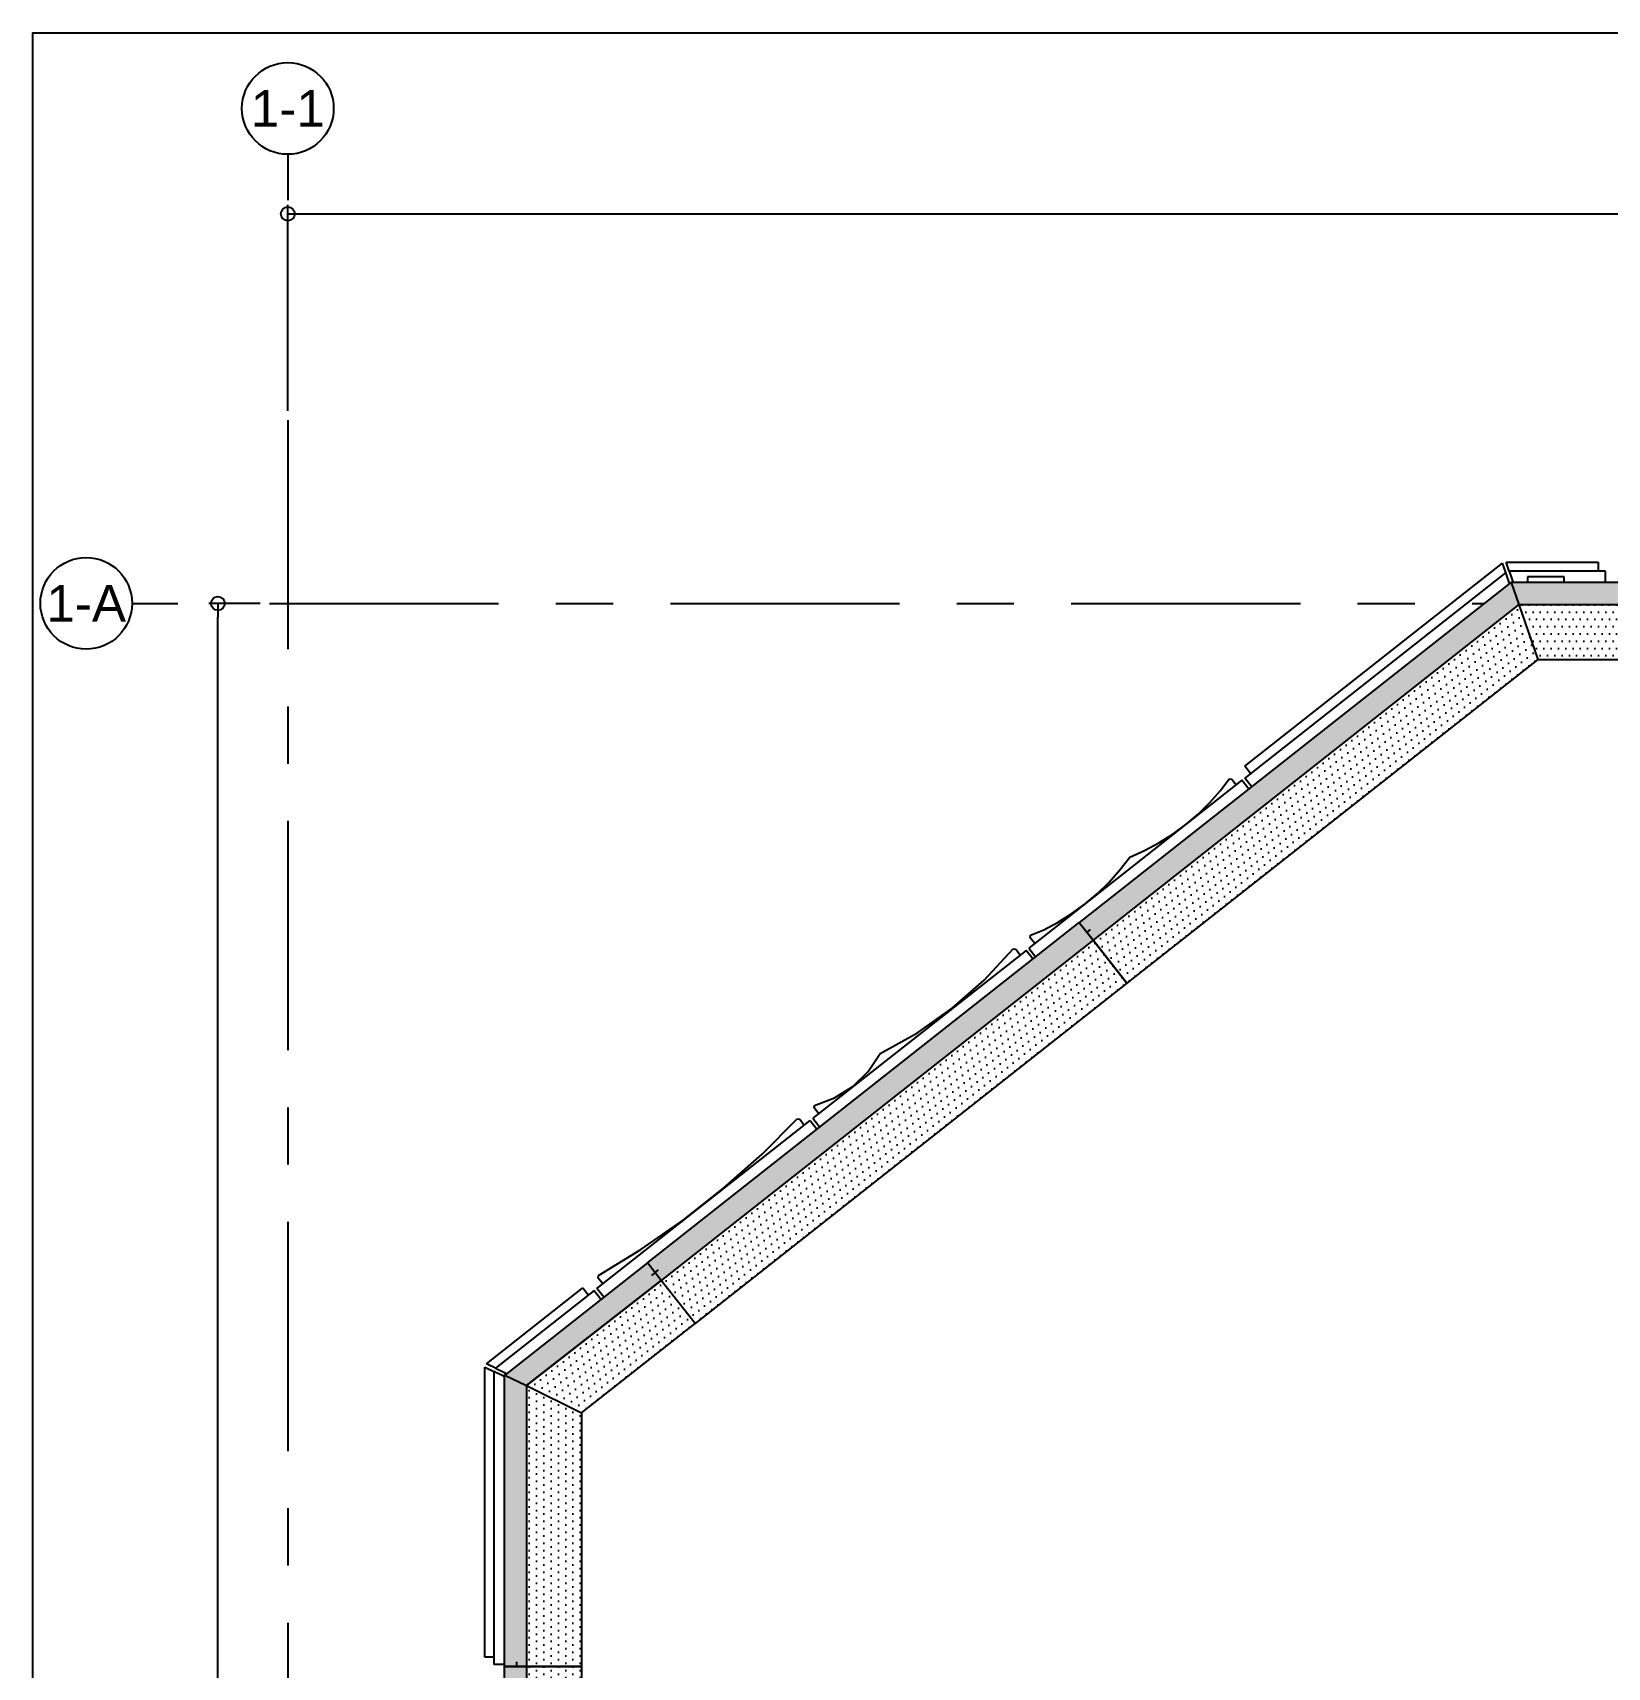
# Model space of a CAD drawing. Header units: millimetres. Extents: x 2519235 to 7246330, y 25937 to 201821.
# Drawn here: x 2714852 to 2723444, y 112908 to 121826 of the extents above; entities that cross this region are included whole.
import ezdxf
from ezdxf.enums import TextEntityAlignment as Align

# ---------------------------------------------------------------- set-up
doc = ezdxf.new("R2010")
doc.units = ezdxf.units.MM
doc.set_wipeout_variables(frame=1)
doc.linetypes.add('TA_GL_005.00000', pattern=[13.75, 5, -1.25, 1.25, -1.25, 5])
for name, color, linetype in [('000 - 0_SYM_DWG_GRID-BUBBLE_MAIN_COLOR_1', 7, 'Continuous'), ('000 - 0_SYM_DWG_GRIDLINE_MAIN_COLOR_1', 7, 'Continuous'), ('000 - 0_SYM_DWG_GRIDLINE_MAIN_COLOR_251', 7, 'Continuous'), ('010 - ASPG_DIMS_NOM', 7, 'Continuous'), ('010 - ASPG_FLASHING_HATCH_', 7, 'Continuous'), ('010 - ASPG_FLASHING_MAIN_COLOR_2', 7, 'Continuous'), ('010 - ASPG_FLASHING_MAIN_COLOR_4', 7, 'Continuous'), ('010 - ASPG_FLASHING_WIPEOUT_', 7, 'Continuous'), ('_PLATE-200', 7, 'Continuous'), ('_Wall-PRECAST', 7, 'Continuous'), ('Xref-PLAN-106.940$0$_Beam', 7, 'Continuous'), ('Xref-PLAN-106.940$0$_C300x300', 7, 'Continuous')]:
    doc.layers.add(name, color=color, linetype=linetype)
doc.styles.add('Arial', font='arial.ttf', dxfattribs={"height": 300})
doc.styles.add('FAMELINE_FOR_CKST', font='arial.ttf')
doc.styles.add('TA', font='', dxfattribs={"height": 4.5})
doc.styles.get('TA').set_extended_font_data('Cordia New')
doc.dimstyles.new('FAMELINE-CKST_C-C', dxfattribs={"dimtxt": 0.3, "dimasz": 0.15, "dimexe": 0.1, "dimexo": 0.1, "dimgap": 0.05, "dimtad": 1, "dimzin": 0, "dimdsep": 46, "dimtxsty": 'FAMELINE_FOR_CKST', "dimblk": 'ORIGIN', "dimblk1": 'ORIGIN', "dimblk2": 'ORIGIN', "dimsah": 1, "dimcen": 0.1, "dimdle": 0.1, "dimclrd": 7, "dimclre": 7, "dimclrt": 7, "dimadec": 0, "dimazin": 0, "dimtfac": 1, "dimtix": 1, "dimtmove": 2, "dimatfit": 3, "dimfxl": 1, "dimtolj": 1, "dimtzin": 0, "dimlwd": -1, "dimlwe": -1, "dimarcsym": 0})
pattern_1 = [(0, (0, 0), (3.96875, 7.9375), [0, -7.9375])]
pattern_2 = [(0, (0, 0), (19.84375, 39.6875), [0, -39.6875])]

# ---------------------------------------------------------------- blocks, each defined once
blk = doc.blocks.new('Xref-PLAN-106.940$0$_C300-300')
at = {"color": 7}
blk.add_lwpolyline([(-150, 0), (150, 0), (150, -300), (-150, -300)], close=True, dxfattribs=at)
at = {"layer": 'Defpoints', "color": 7}
for p, q in [((-55.9, -150), (55.9, -150)), ((0, -94.1), (0, -205.9))]:
    blk.add_line(p, q, dxfattribs=at)
blk = doc.blocks.new('Xref-PLAN-106.940')
at = {"layer": 'Xref-PLAN-106.940$0$_Beam', "color": 7}
for p, q in [((121523.3, 21280.1), (124034.3, 23258.4)), ((124333.9, 23258.4), (127369.2, 23258.4)), ((121709, 21044.4), (124138.3, 22958.4)), ((124333.9, 22958.4), (127369.2, 22958.4)), ((118619.2, 18991.9), (121287.7, 21094.4)), ((118919.2, 18846.4), (121473.3, 20858.7)), ((118619.2, 18758.4), (118619.2, 18991.9)), ((118919.2, 18758.4), (118919.2, 18846.4)), ((118619.2, 16278.1), (118619.2, 18458.4)), ((118919.2, 16278.1), (118919.2, 18458.4))]:
    blk.add_line(p, q, dxfattribs=at)
at = {"layer": 'Xref-PLAN-106.940$0$_C300x300', "color": 7}
for p in [(124183.9, 23258.4), (118769.2, 18758.4)]:
    blk.add_blockref('Xref-PLAN-106.940$0$_C300-300', p, dxfattribs=at)
at = {"layer": 'Xref-PLAN-106.940$0$_C300x300', "color": 7, "rotation": 38.23393385939269}
blk.add_blockref('Xref-PLAN-106.940$0$_C300-300', (121405.5, 21187.2), dxfattribs=at)
blk = doc.blocks.new('*U1937')
at = {"layer": '000 - 0_SYM_DWG_GRIDLINE_MAIN_COLOR_1', "color": 7}
blk.add_line((49, 0), (44, 0), dxfattribs=at)
blk.add_circle((54, 0), 5, dxfattribs=at)
at = {"layer": '000 - 0_SYM_DWG_GRIDLINE_MAIN_COLOR_251', "color": 7, "linetype": 'ByBlock', "ltscale": 5}
blk.add_line((20, 0), (-357, 0), dxfattribs=at)
at = {"layer": '000 - 0_SYM_DWG_GRIDLINE_MAIN_COLOR_251', "color": 7}
for p in [(-337, 0), (0, 0)]:
    blk.add_point(p, dxfattribs=at)
at = {"color": 7, "style": 'TA', "flags": 1}
blk.add_attdef('LOCATION', (6, -6), '', height=4.5, rotation=270, dxfattribs=at)
at = {"layer": '000 - 0_SYM_DWG_GRID-BUBBLE_MAIN_COLOR_1', "color": 7, "style": 'Arial'}
blk.add_attdef('GRID-HEAD', text='', height=4, rotation=270, dxfattribs=at).set_placement((54, 0), align=Align.MIDDLE_CENTER)
blk = doc.blocks.new('*U1098')
at = {"layer": '000 - 0_SYM_DWG_GRIDLINE_MAIN_COLOR_1', "color": 7}
blk.add_line((17, 0), (12, 0), dxfattribs=at)
blk.add_circle((22, 0), 5, dxfattribs=at)
at = {"layer": '000 - 0_SYM_DWG_GRIDLINE_MAIN_COLOR_251', "color": 7, "linetype": 'ByBlock', "ltscale": 5}
blk.add_line((2, 0), (-866, 0), dxfattribs=at)
at = {"layer": '000 - 0_SYM_DWG_GRIDLINE_MAIN_COLOR_251', "color": 7}
blk.add_point((0, 0), dxfattribs=at)
at = {"color": 7, "style": 'TA', "flags": 1}
blk.add_attdef('LOCATION', (6, -6), '', height=4.5, rotation=270, dxfattribs=at)
at = {"layer": '000 - 0_SYM_DWG_GRID-BUBBLE_MAIN_COLOR_1', "color": 7, "style": 'Arial'}
blk.add_attdef('GRID-HEAD', text='', height=4, rotation=180, dxfattribs=at).set_placement((22, 0), align=Align.MIDDLE_CENTER)
blk = doc.blocks.new('_Origin')
at = {"color": 7, "linetype": 'ByBlock', "lineweight": -2}
blk.add_line((0, 0), (-1, 0), dxfattribs=at)
blk.add_circle((0, 0), 0.5, dxfattribs=at)
blk = doc.blocks.new('*D1932')
at = {"layer": '010 - ASPG_DIMS_NOM', "color": 7, "transparency": 16777216}
for p, q in [((-18300, 1050), (-18300, 2175)), ((0, 1050), (0, 2175)), ((-18225, 2125), (-75, 2125))]:
    blk.add_line(p, q, dxfattribs=at)
at = {"layer": 'Defpoints', "color": 7, "transparency": 16777216}
for p in [(0, 2125), (-18300, 1000), (0, 1000)]:
    blk.add_point(p, dxfattribs=at)
at = {"layer": '010 - ASPG_DIMS_NOM', "color": 7, "transparency": 16777216, "xscale": 75, "yscale": 75, "zscale": 75, "rotation": 180}
blk.add_blockref('_Origin', (-18300, 2125), dxfattribs=at)
at = {"layer": '010 - ASPG_DIMS_NOM', "color": 7, "transparency": 16777216, "xscale": 75, "yscale": 75, "zscale": 75}
blk.add_blockref('_Origin', (0, 2125), dxfattribs=at)
at = {"layer": '010 - ASPG_DIMS_NOM', "color": 7, "transparency": 16777216, "insert": (-9150, 2226.6), "char_height": 150, "attachment_point": 5, "style": 'FAMELINE_FOR_CKST'}
blk.add_mtext('\\A1;18300', dxfattribs=at)
blk = doc.blocks.new('*D1935')
at = {"layer": '010 - ASPG_DIMS_NOM', "color": 7, "transparency": 16777216}
for p, q in [((-18450, 0), (-18731.2, 0)), ((-18681.2, -15335), (-18681.2, -75)), ((-18450, -15410), (-18731.2, -15410))]:
    blk.add_line(p, q, dxfattribs=at)
at = {"layer": 'Defpoints', "color": 7, "transparency": 16777216}
for p in [(-18681.2, 0), (-18400, 0), (-18400, -15410)]:
    blk.add_point(p, dxfattribs=at)
at = {"layer": '010 - ASPG_DIMS_NOM', "color": 7, "transparency": 16777216, "xscale": 75, "yscale": 75, "zscale": 75}
for p, rotation in [((-18681.2, 0), 90), ((-18681.2, -15410), 270)]:
    blk.add_blockref('_Origin', p, dxfattribs=dict(at, rotation=rotation))
at = {"layer": '010 - ASPG_DIMS_NOM', "color": 7, "transparency": 16777216, "insert": (-18782.8, -7705), "char_height": 150, "attachment_point": 5, "rotation": 90, "style": 'FAMELINE_FOR_CKST'}
blk.add_mtext('\\A1;15410', dxfattribs=at)
blk = doc.blocks.new('*U2966')
at = {"color": 7}
blk.add_wipeout([(0, -52), (3000, -52), (3000, -351), (0, -351)], dxfattribs=at).dxf.layer = '010 - ASPG_FLASHING_WIPEOUT_'
at = {"layer": '010 - ASPG_FLASHING_HATCH_'}
h = blk.add_hatch(dxfattribs=at)
h.set_pattern_fill('DOTS', scale=0.5)
h.set_pattern_definition(pattern_2)
h.paths.add_polyline_path([(0, -52), (3000, -52), (3000, -351), (0, -351)])
at = {"layer": '010 - ASPG_FLASHING_MAIN_COLOR_2', "color": 7}
blk.add_lwpolyline([(0, -52), (3000, -52), (3000, -351), (0, -351)], close=True, dxfattribs=at)
at = {"color": 7}
blk.add_wipeout([(0, 69.3), (3000, 69.3), (3000, -52), (0, -52)], dxfattribs=at).dxf.layer = '010 - ASPG_FLASHING_WIPEOUT_'
at = {"layer": '010 - ASPG_FLASHING_HATCH_'}
h = blk.add_hatch(dxfattribs=at)
h.set_pattern_fill('DOTS', scale=0.1)
h.set_pattern_definition(pattern_1)
h.paths.add_polyline_path([(0, 69.3), (3000, 69.3), (3000, -52), (0, -52)])
at = {"layer": '010 - ASPG_FLASHING_MAIN_COLOR_4', "color": 7}
blk.add_lwpolyline([(0, 69.3), (3000, 69.3), (3000, -52), (0, -52)], close=True, dxfattribs=at)
at = {"layer": 'Defpoints', "color": 7}
blk.add_line((0, 2), (25, 2), dxfattribs=at)
blk.add_line((0, 2), (25, 2), dxfattribs=at)
blk = doc.blocks.new('*U2963')
at = {"color": 7}
blk.add_wipeout([(0, -52), (1982.6, -52), (1879, -351), (0, -351)], dxfattribs=at).dxf.layer = '010 - ASPG_FLASHING_WIPEOUT_'
at = {"layer": '010 - ASPG_FLASHING_HATCH_'}
h = blk.add_hatch(dxfattribs=at)
h.set_pattern_fill('DOTS', scale=0.5)
h.set_pattern_definition(pattern_2)
h.paths.add_polyline_path([(0, -52), (1982.6, -52), (1879, -351), (0, -351)])
at = {"layer": '010 - ASPG_FLASHING_MAIN_COLOR_2', "color": 7}
blk.add_lwpolyline([(0, -52), (1982.6, -52), (1879, -351), (0, -351)], close=True, dxfattribs=at)
at = {"color": 7}
blk.add_wipeout([(0, 69.3), (2024.7, 69.3), (1982.6, -52), (0, -52)], dxfattribs=at).dxf.layer = '010 - ASPG_FLASHING_WIPEOUT_'
at = {"layer": '010 - ASPG_FLASHING_HATCH_'}
h = blk.add_hatch(dxfattribs=at)
h.set_pattern_fill('DOTS', scale=0.1)
h.set_pattern_definition(pattern_1)
h.paths.add_polyline_path([(0, 69.3), (2024.7, 69.3), (1982.6, -52), (0, -52)])
at = {"layer": '010 - ASPG_FLASHING_MAIN_COLOR_4', "color": 7}
blk.add_lwpolyline([(0, 69.3), (2024.7, 69.3), (1982.6, -52), (0, -52)], close=True, dxfattribs=at)
at = {"layer": 'Defpoints', "color": 7}
blk.add_line((0, 2), (25, 2), dxfattribs=at)
blk.add_line((0, 2), (25, 2), dxfattribs=at)
blk = doc.blocks.new('*U2964')
at = {"color": 7}
blk.add_wipeout([(0, -52), (2958, -52), (2854.3, -351), (0, -351)], dxfattribs=at).dxf.layer = '010 - ASPG_FLASHING_WIPEOUT_'
at = {"layer": '010 - ASPG_FLASHING_HATCH_'}
h = blk.add_hatch(dxfattribs=at)
h.set_pattern_fill('DOTS', scale=0.5)
h.set_pattern_definition(pattern_2)
h.paths.add_polyline_path([(0, -52), (2958, -52), (2854.3, -351), (0, -351)])
at = {"layer": '010 - ASPG_FLASHING_MAIN_COLOR_2', "color": 7}
blk.add_lwpolyline([(0, -52), (2958, -52), (2854.3, -351), (0, -351)], close=True, dxfattribs=at)
at = {"color": 7}
blk.add_wipeout([(0, 69.3), (3000, 69.3), (2958, -52), (0, -52)], dxfattribs=at).dxf.layer = '010 - ASPG_FLASHING_WIPEOUT_'
at = {"layer": '010 - ASPG_FLASHING_HATCH_'}
h = blk.add_hatch(dxfattribs=at)
h.set_pattern_fill('DOTS', scale=0.1)
h.set_pattern_definition(pattern_1)
h.paths.add_polyline_path([(0, 69.3), (3000, 69.3), (2958, -52), (0, -52)])
at = {"layer": '010 - ASPG_FLASHING_MAIN_COLOR_4', "color": 7}
blk.add_lwpolyline([(0, 69.3), (3000, 69.3), (2958, -52), (0, -52)], close=True, dxfattribs=at)
at = {"layer": 'Defpoints', "color": 7}
blk.add_line((0, 2), (25, 2), dxfattribs=at)
blk.add_line((0, 2), (25, 2), dxfattribs=at)
blk = doc.blocks.new('*U2965')
at = {"color": 7}
blk.add_wipeout([(0, -52), (3000, -52), (3000, -351), (0, -351)], dxfattribs=at).dxf.layer = '010 - ASPG_FLASHING_WIPEOUT_'
at = {"layer": '010 - ASPG_FLASHING_HATCH_'}
h = blk.add_hatch(dxfattribs=at)
h.set_pattern_fill('DOTS', scale=0.5)
h.set_pattern_definition(pattern_2)
h.paths.add_polyline_path([(0, -52), (3000, -52), (3000, -351), (0, -351)])
at = {"layer": '010 - ASPG_FLASHING_MAIN_COLOR_2', "color": 7}
blk.add_lwpolyline([(0, -52), (3000, -52), (3000, -351), (0, -351)], close=True, dxfattribs=at)
at = {"color": 7}
blk.add_wipeout([(0, 69.3), (3000, 69.3), (3000, -52), (0, -52)], dxfattribs=at).dxf.layer = '010 - ASPG_FLASHING_WIPEOUT_'
at = {"layer": '010 - ASPG_FLASHING_HATCH_'}
h = blk.add_hatch(dxfattribs=at)
h.set_pattern_fill('DOTS', scale=0.1)
h.set_pattern_definition(pattern_1)
h.paths.add_polyline_path([(0, 69.3), (3000, 69.3), (3000, -52), (0, -52)])
at = {"layer": '010 - ASPG_FLASHING_MAIN_COLOR_4', "color": 7}
blk.add_lwpolyline([(0, 69.3), (3000, 69.3), (3000, -52), (0, -52)], close=True, dxfattribs=at)
at = {"layer": 'Defpoints', "color": 7}
blk.add_line((0, 2), (25, 2), dxfattribs=at)
blk.add_line((0, 2), (25, 2), dxfattribs=at)
blk = doc.blocks.new('*U2967')
at = {"color": 7}
blk.add_wipeout([(0, -52), (1532, -52), (1382.6, -351), (0, -351)], dxfattribs=at).dxf.layer = '010 - ASPG_FLASHING_WIPEOUT_'
at = {"layer": '010 - ASPG_FLASHING_HATCH_'}
h = blk.add_hatch(dxfattribs=at)
h.set_pattern_fill('DOTS', scale=0.5)
h.set_pattern_definition(pattern_2)
h.paths.add_polyline_path([(0, -52), (1532, -52), (1382.6, -351), (0, -351)])
at = {"layer": '010 - ASPG_FLASHING_MAIN_COLOR_2', "color": 7}
blk.add_lwpolyline([(0, -52), (1532, -52), (1382.6, -351), (0, -351)], close=True, dxfattribs=at)
at = {"color": 7}
blk.add_wipeout([(0, 69.3), (1590.9, 69.3), (1532, -52), (0, -52)], dxfattribs=at).dxf.layer = '010 - ASPG_FLASHING_WIPEOUT_'
at = {"layer": '010 - ASPG_FLASHING_HATCH_'}
h = blk.add_hatch(dxfattribs=at)
h.set_pattern_fill('DOTS', scale=0.1)
h.set_pattern_definition(pattern_1)
h.paths.add_polyline_path([(0, 69.3), (1590.9, 69.3), (1532, -52), (0, -52)])
at = {"layer": '010 - ASPG_FLASHING_MAIN_COLOR_4', "color": 7}
blk.add_lwpolyline([(0, 69.3), (1590.9, 69.3), (1532, -52), (0, -52)], close=True, dxfattribs=at)
at = {"layer": 'Defpoints', "color": 7}
blk.add_line((0, 2), (25, 2), dxfattribs=at)
blk.add_line((0, 2), (25, 2), dxfattribs=at)
blk = doc.blocks.new('*U2968')
at = {"color": 7}
blk.add_wipeout([(0, -52), (932, -48.6), (789.6, -351), (0, -351)], dxfattribs=at).dxf.layer = '010 - ASPG_FLASHING_WIPEOUT_'
at = {"layer": '010 - ASPG_FLASHING_HATCH_'}
h = blk.add_hatch(dxfattribs=at)
h.set_pattern_fill('DOTS', scale=0.5)
h.set_pattern_definition(pattern_2)
h.paths.add_polyline_path([(0, -52), (932, -48.6), (789.6, -351), (0, -351)])
at = {"layer": '010 - ASPG_FLASHING_MAIN_COLOR_2', "color": 7}
blk.add_lwpolyline([(0, -52), (932, -48.6), (789.6, -351), (0, -351)], close=True, dxfattribs=at)
at = {"color": 7}
blk.add_wipeout([(0, 69.3), (990.9, 69.3), (932, -48.6), (0, -52)], dxfattribs=at).dxf.layer = '010 - ASPG_FLASHING_WIPEOUT_'
at = {"layer": '010 - ASPG_FLASHING_HATCH_'}
h = blk.add_hatch(dxfattribs=at)
h.set_pattern_fill('DOTS', scale=0.1)
h.set_pattern_definition(pattern_1)
h.paths.add_polyline_path([(0, 69.3), (990.9, 69.3), (932, -48.6), (0, -52)])
at = {"layer": '010 - ASPG_FLASHING_MAIN_COLOR_4', "color": 7}
blk.add_lwpolyline([(0, 69.3), (990.9, 69.3), (932, -48.6), (0, -52)], close=True, dxfattribs=at)
at = {"layer": 'Defpoints', "color": 7}
blk.add_line((0, 2), (25, 2), dxfattribs=at)
blk.add_line((0, 2), (25, 2), dxfattribs=at)
blk = doc.blocks.new('W-1-PP17-ENT1_REV03_20260621-000232_LOPF_FLASHING')
at = {"color": 7}
blk.add_line((-15403.8, -2880.5), (-15388.1, -2868.2), dxfattribs=at)
at = {"color": 7, "xscale": -1}
blk.add_blockref('*U2963', (-9600, 45), dxfattribs=at)
at = {"color": 7, "rotation": 90}
blk.add_blockref('*U2966', (-17049, -8800), dxfattribs=at)
at = {"color": 7}
for name, p, rotation in [('*U2964', (-13938.2, -1796.8), 38.23393385939624), ('*U2967', (-17049, -5800), 90)]:
    blk.add_blockref(name, p, dxfattribs=dict(at, rotation=rotation))
at = {"color": 7, "rotation": 38.23393385939624}
blk.add_blockref('*U2965', (-16295, -3653), dxfattribs=at)
at = {"color": 7, "xscale": -1, "rotation": 38.23393385939624}
blk.add_blockref('*U2968', (-16295, -3653), dxfattribs=at)
blk = doc.blocks.new('W-1-PP17-ENT1_REV02_20260415-161303_PP17_ENT1_MAIN_DIMS_PL')
at = {"layer": '000 - 0_SYM_DWG_GRIDLINE_MAIN_COLOR_251', "color": 7, "linetype": 'TA_GL_005.00000'}
for name, xscale, yscale, zscale, rotation, values in [('*U1937', 50.00000000000004, 50.00000000000004, 50.00000000000004, 90, {'GRID-HEAD': '1-1'}), ('*U1098', 50, 50, 50, 180, {'GRID-HEAD': '1-A'})]:
    blk.add_blockref(name, (-18300, 0), dxfattribs=dict(at, xscale=xscale, yscale=yscale, zscale=zscale, rotation=rotation)).add_auto_attribs(values)
at = {"layer": '010 - ASPG_DIMS_NOM', "color": 7}
for base, p1, p2, angle, override, picture, middle in [((0, 2125), (-18300, 1000), (0, 1000), 180, {"dimscale": 500, "dimdec": 0, "dimlfac": 1, "dimclrd": 7, "dimclre": 7, "dimclrt": 7}, '*D1932', (-9150, 2226.6)), ((-18681.2, 0), (-18400, -15410), (-18400, 0), 270, {"dimscale": 500, "dimdec": 0, "dimclrd": 7, "dimclre": 7, "dimclrt": 7}, '*D1935', (-18782.8, -7705))]:
    dim = blk.add_linear_dim(base=base, p1=p1, p2=p2, angle=angle, dimstyle='FAMELINE-CKST_C-C', override=override, dxfattribs=at)
    dim.commit()
    dim.dimension.update_dxf_attribs({"geometry": picture, "text_midpoint": middle})
blk = doc.blocks.new('A$C6d15e31b')
at = {"layer": '_PLATE-200', "color": 7}
for points in [[(-11535.2, 0), (-11335.2, 0), (-11335.2, -6), (-11535.2, -6)], [(-11956.1, -292.3), (-11832.3, -449.4), (-11989.5, -573.1), (-12113.2, -416)], [(-12309.6, -570.7), (-12185.9, -727.8), (-12343, -851.6), (-12466.7, -694.5)], [(-12663.1, -849.2), (-12539.4, -1006.3), (-12696.5, -1130), (-12820.2, -972.9)], [(-13134.5, -1220.4), (-13010.7, -1377.5), (-13167.8, -1501.3), (-13291.6, -1344.2)], [(-13841.5, -1777.3), (-13717.7, -1934.4), (-13874.9, -2058.1), (-13998.6, -1901)], [(-14452.7, -2258.7), (-14328.9, -2415.8), (-14486, -2539.5), (-14609.8, -2382.4)], [(-15019.9, -2705.4), (-14896.1, -2862.5), (-15053.2, -2986.3), (-15177, -2829.2)], [(-15491.2, -3076.7), (-15367.5, -3233.8), (-15524.6, -3357.5), (-15648.3, -3200.4)], [(-16198.3, -3633.5), (-16074.5, -3790.6), (-16231.6, -3914.4), (-16355.4, -3757.3)], [(-16673.5, -4007.9), (-16549.8, -4165), (-16706.9, -4288.7), (-16830.7, -4131.6)], [(-16800, -4800), (-16800, -5000), (-17000, -5000), (-17000, -4800)], [(-16800, -5400), (-16800, -5600), (-17000, -5600), (-17000, -5400)]]:
    blk.add_lwpolyline(points, close=True, dxfattribs=at)
at = {"layer": '_Wall-PRECAST', "color": 7}
for p, q in [((-13077.3, -889), (-11671.3, 218.5)), ((-11654.1, 168.3), (-11671.3, 218.5)), ((-11634.9, 175), (-11652.4, 225)), ((-11652.4, 225), (-11150, 225)), ((-11150, 225), (-11150, 175)), ((-11654.1, 168.3), (-13077.8, -953)), ((-11602.5, 18), (-11654.1, 168.3)), ((-11634.9, 175), (-11582.4, 25)), ((-11110, 175), (-11634.9, 175)), ((-11335.2, 145), (-11535.2, 145)), ((-11535.2, 145), (-11535.2, 25)), ((-11335.2, 145), (-11535.2, 145)), ((-11535.2, 145), (-11535.2, 25)), ((-11335.2, 25), (-11335.2, 145)), ((-11335.2, 25), (-11335.2, 145)), ((-11110, 25), (-11110, 175)), ((-11602.5, 18), (-12985, -1070.8)), ((-11110, 25), (-11582.4, 25)), ((-11535.2, 25), (-11335.2, 25)), ((-11535.2, 25), (-11335.2, 25)), ((-12132.4, -391.7), (-11975.3, -267.9)), ((-12132.4, -391.7), (-11975.3, -267.9)), ((-12128.7, -396.4), (-11971.6, -272.6)), ((-12128.7, -396.4), (-11971.6, -272.6)), ((-11975.3, -267.9), (-11971.6, -272.6)), ((-11975.3, -267.9), (-11971.6, -272.6)), ((-12132.4, -391.7), (-12128.7, -396.4)), ((-12132.4, -391.7), (-12128.7, -396.4)), ((-12485.9, -670.1), (-12328.8, -546.4)), ((-12485.9, -670.1), (-12328.8, -546.4)), ((-12482.2, -674.8), (-12325.1, -551.1)), ((-12482.2, -674.8), (-12325.1, -551.1)), ((-12328.8, -546.4), (-12325.1, -551.1)), ((-12328.8, -546.4), (-12325.1, -551.1)), ((-12485.9, -670.1), (-12482.2, -674.8)), ((-12485.9, -670.1), (-12482.2, -674.8)), ((-13046.4, -928.2), (-13077.3, -889)), ((-12839.4, -948.5), (-12682.3, -824.8)), ((-12839.4, -948.5), (-12682.3, -824.8)), ((-12835.7, -953.3), (-12678.6, -829.5)), ((-12835.7, -953.3), (-12678.6, -829.5)), ((-12682.3, -824.8), (-12678.6, -829.5)), ((-12682.3, -824.8), (-12678.6, -829.5)), ((-13093.5, -965.4), (-14256.2, -1881.1)), ((-13209.9, -1021.1), (-13163.7, -957)), ((-13163.7, -957), (-13149.7, -958.7)), ((-13149.7, -958.7), (-13124.9, -990.1)), ((-13000.7, -1083.2), (-13093.5, -965.4)), ((-12985, -1070.8), (-13077.8, -953)), ((-12839.4, -948.5), (-12835.7, -953.3)), ((-12839.4, -948.5), (-12835.7, -953.3)), ((-13268.8, -1087.4), (-13209.9, -1021.1)), ((-14163.3, -1999), (-13000.7, -1083.2)), ((-13399.9, -1206.7), (-13332.2, -1149.4)), ((-13332.2, -1149.4), (-13268.8, -1087.4)), ((-13471.4, -1259), (-13399.9, -1206.7)), ((-13310.8, -1319.8), (-13153.6, -1196)), ((-13310.8, -1319.8), (-13153.6, -1196)), ((-13307.1, -1324.5), (-13149.9, -1200.8)), ((-13307.1, -1324.5), (-13149.9, -1200.8)), ((-13153.6, -1196), (-13149.9, -1200.8)), ((-13153.6, -1196), (-13149.9, -1200.8)), ((-13624.8, -1347.9), (-13546.5, -1306.2)), ((-13546.5, -1306.2), (-13471.4, -1259)), ((-13310.8, -1319.8), (-13307.1, -1324.5)), ((-13310.8, -1319.8), (-13307.1, -1324.5)), ((-13759.8, -1454.3), (-13705.8, -1384)), ((-13705.8, -1384), (-13624.8, -1347.9)), ((-13818.7, -1520.6), (-13759.8, -1454.3)), ((-13949.8, -1639.8), (-13882.1, -1582.5)), ((-13882.1, -1582.5), (-13818.7, -1520.6)), ((-14096.4, -1739.3), (-14021.3, -1692.2)), ((-14021.3, -1692.2), (-13949.8, -1639.8)), ((-14247.8, -1810.9), (-14174.7, -1781)), ((-14174.7, -1781), (-14096.4, -1739.3)), ((-14017.8, -1876.7), (-13860.7, -1752.9)), ((-14017.8, -1876.7), (-13860.7, -1752.9)), ((-14014.1, -1881.4), (-13857, -1757.6)), ((-14014.1, -1881.4), (-13857, -1757.6)), ((-13860.7, -1752.9), (-13857, -1757.6)), ((-13860.7, -1752.9), (-13857, -1757.6)), ((-14249.5, -1824.9), (-14247.8, -1810.9)), ((-14224.7, -1856.4), (-14249.5, -1824.9)), ((-14271.9, -1893.5), (-15434.5, -2809.2)), ((-14499.8, -2056), (-14342.1, -1885.1)), ((-14342.1, -1885.1), (-14328, -1886.8)), ((-14328, -1886.8), (-14303.3, -1918.2)), ((-14179.1, -2011.3), (-14271.9, -1893.5)), ((-14256.2, -1881.1), (-14163.3, -1999)), ((-14017.8, -1876.7), (-14014.1, -1881.4)), ((-14017.8, -1876.7), (-14014.1, -1881.4)), ((-15341.7, -2927.1), (-14179.1, -2011.3)), ((-14674.5, -2209.2), (-14499.8, -2056)), ((-14864.5, -2343.2), (-14674.5, -2209.2)), ((-14629, -2358.1), (-14471.9, -2234.3)), ((-14629, -2358.1), (-14471.9, -2234.3)), ((-14625.3, -2362.8), (-14468.1, -2239)), ((-14625.3, -2362.8), (-14468.1, -2239)), ((-14471.9, -2234.3), (-14468.1, -2239)), ((-14471.9, -2234.3), (-14468.1, -2239)), ((-15067.4, -2456.5), (-14864.5, -2343.2)), ((-14629, -2358.1), (-14625.3, -2362.8)), ((-14629, -2358.1), (-14625.3, -2362.8)), ((-15133.1, -2553.6), (-15067.4, -2456.5)), ((-15217.3, -2635.2), (-15133.1, -2553.6)), ((-15316.4, -2697.9), (-15217.3, -2635.2)), ((-15427.9, -2753.1), (-15426.2, -2739)), ((-15403.1, -2784.5), (-15427.9, -2753.1)), ((-15426.2, -2739), (-15316.4, -2697.9)), ((-15196.2, -2804.8), (-15039.1, -2681)), ((-15196.2, -2804.8), (-15039.1, -2681)), ((-15192.5, -2809.5), (-15035.3, -2685.8)), ((-15192.5, -2809.5), (-15035.3, -2685.8)), ((-15039.1, -2681), (-15035.3, -2685.8)), ((-15039.1, -2681), (-15035.3, -2685.8)), ((-16612.9, -3737.4), (-15450.3, -2821.6)), ((-15712.1, -3004.9), (-15520.5, -2813.3)), ((-15520.5, -2813.3), (-15506.4, -2814.9)), ((-15506.4, -2814.9), (-15481.7, -2846.4)), ((-15450.3, -2821.6), (-15357.4, -2939.5)), ((-15434.5, -2809.2), (-15341.7, -2927.1)), ((-15196.2, -2804.8), (-15192.5, -2809.5)), ((-15196.2, -2804.8), (-15192.5, -2809.5)), ((-15357.4, -2939.5), (-16520.1, -3855.2)), ((-15922.5, -3191), (-15712.1, -3004.9)), ((-15667.5, -3176), (-15510.4, -3052.3)), ((-15667.5, -3176), (-15510.4, -3052.3)), ((-15663.8, -3180.8), (-15506.7, -3057)), ((-15663.8, -3180.8), (-15506.7, -3057)), ((-15510.4, -3052.3), (-15506.7, -3057)), ((-15510.4, -3052.3), (-15506.7, -3057)), ((-16143.2, -3364.8), (-15922.5, -3191)), ((-15667.5, -3176), (-15663.8, -3180.8)), ((-15667.5, -3176), (-15663.8, -3180.8)), ((-16373.4, -3525.8), (-16143.2, -3364.8)), ((-16604.6, -3667.1), (-16373.4, -3525.8)), ((-16374.6, -3732.9), (-16217.4, -3609.2)), ((-16374.6, -3732.9), (-16217.4, -3609.2)), ((-16370.8, -3737.6), (-16213.7, -3613.9)), ((-16370.8, -3737.6), (-16213.7, -3613.9)), ((-16217.4, -3609.2), (-16213.7, -3613.9)), ((-16217.4, -3609.2), (-16213.7, -3613.9)), ((-17216.3, -4148.9), (-16691, -3735.2)), ((-16691, -3735.2), (-16660.1, -3774.5)), ((-16520.1, -3855.2), (-16612.9, -3737.4)), ((-16606.3, -3681.2), (-16604.6, -3667.1)), ((-16581.5, -3712.6), (-16606.3, -3681.2)), ((-16374.6, -3732.9), (-16370.8, -3737.6)), ((-16374.6, -3732.9), (-16370.8, -3737.6)), ((-16628.6, -3749.7), (-17166.3, -4173.2)), ((-16628.6, -3749.7), (-16535.8, -3867.6)), ((-16535.8, -3867.6), (-17016.3, -4246)), ((-16849.8, -4107.3), (-16692.7, -3983.5)), ((-16849.8, -4107.3), (-16692.7, -3983.5)), ((-16846.1, -4112), (-16689, -3988.2)), ((-16846.1, -4112), (-16689, -3988.2)), ((-16692.7, -3983.5), (-16689, -3988.2)), ((-16692.7, -3983.5), (-16689, -3988.2)), ((-17225, -5750), (-17225, -4166.9)), ((-17225, -4166.9), (-17175, -4191.2)), ((-17166.3, -4173.2), (-17216.3, -4148.9)), ((-17175, -4191.2), (-17175, -5790)), ((-17025, -4263.9), (-17175, -4191.2)), ((-17166.3, -4173.2), (-17016.3, -4246)), ((-16849.8, -4107.3), (-16846.1, -4112)), ((-16849.8, -4107.3), (-16846.1, -4112)), ((-17025, -5790), (-17025, -4263.9)), ((-17031, -5000), (-17031, -4800)), ((-17031, -4800), (-17025, -4800)), ((-17031, -5000), (-17031, -4800)), ((-17031, -4800), (-17025, -4800)), ((-17025, -5000), (-17025, -4800)), ((-17025, -5000), (-17025, -4800)), ((-17031, -5000), (-17025, -5000)), ((-17031, -5000), (-17025, -5000)), ((-17031, -5600), (-17031, -5400)), ((-17031, -5400), (-17025, -5400)), ((-17031, -5600), (-17031, -5400)), ((-17031, -5400), (-17025, -5400)), ((-17025, -5600), (-17025, -5400)), ((-17025, -5600), (-17025, -5400)), ((-17031, -5600), (-17025, -5600)), ((-17031, -5600), (-17025, -5600)), ((-17175, -5750), (-17225, -5750)), ((-17025, -5790), (-17175, -5790))]:
    blk.add_line(p, q, dxfattribs=at)
at = {"color": 7}
for name, p in [('W-1-PP17-ENT1_REV02_20260415-161303_PP17_ENT1_MAIN_DIMS_PL', (0, 0)), ('Xref-PLAN-106.940', (-135619.3, -23258.4))]:
    blk.add_blockref(name, p, dxfattribs=at)

msp = doc.modelspace()

# ---------------------------------------------------------------- block references
at = {"color": 7}
msp.add_blockref('A$C6d15e31b', (2734544.161, 118712.942), dxfattribs=at)

# ---------------------------------------------------------------- next in the draw order: linework, layer by layer
at = {"layer": 'Defpoints', "color": 7}
msp.add_lwpolyline([(2753544.057, 99626.43), (2714852.039, 99626.43), (2714852.039, 121826.429), (2753544.057, 121826.429)], close=True, dxfattribs=at)

# ---------------------------------------------------------------- next in the draw order: block references
at = {"color": 7}
msp.add_blockref('W-1-PP17-ENT1_REV03_20260621-000232_LOPF_FLASHING', (2734544.161, 118712.942), dxfattribs=at)

doc.saveas('drawing.dxf')
